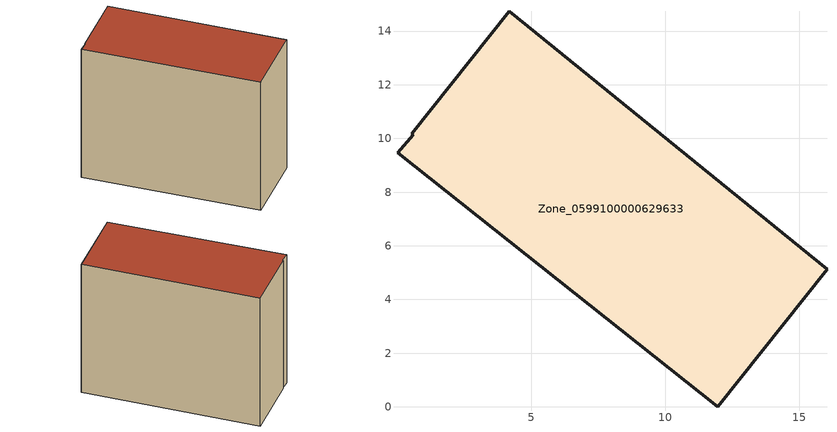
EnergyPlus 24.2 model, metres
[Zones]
Zone_0599100000629633
 floor ground (C_G): 0.02,9.47 0.6,10.14 0.55,10.18 4.19,14.74 16.03,5.13 11.95,0 z0
 wall outside (C_F): 16.03,5.13 4.19,14.74 0.55,10.18 0.6,10.14 0.02,9.47 11.95,0 16.03,5.13 z0:12.31
 roof outside (C_R): 0.6,10.14 0.02,9.47 11.95,0 16.03,5.13 4.19,14.74 0.55,10.18 z12.31
[BUILDING]
Pand.0599100000629633: North Axis=0; Terrain=City; Loads Convergence Tolerance Value=0.04; Temperature Convergence Tolerance Value=0.4; Solar Distribution=FullExterior; Maximum Number of Warmup Days=25; Minimum Number of Warmup Days=1
[Site:Location]
Rotterdam.The.Hague.AP_ZH_NLD Design_Conditions: Latitude=51.96; Longitude=4.45; Time Zone=1; Elevation=-4.5
[SITE:GROUNDTEMPERATURE:BUILDINGSURFACE]
18, 18, 18, 18, 18, 18, 18, 18, 18, 18, 18, 18
[MATERIAL] Thermal Absorptance=0.9; Solar Absorptance=0.7; Visible Absorptance=0.7
Name | Roughness | Thickness | Conductivity | Density | Specific Heat
G.TI.1946 | MediumSmooth | 0.15 | 1 | 540 | 1210
F.TI.1946 | Rough | 0.3 | 0.857143 | 1920 | 840
R.TI.1946 | MediumRough | 0.2 | 0.1 | 1500 | 1000
[CONSTRUCTION]
C_G: G.TI.1946
C_F: F.TI.1946
C_R: R.TI.1946
[ZONE]
Zone_0599100000629633: Type=1; Multiplier=1; Ceiling Height=Autocalculate; Volume=Autocalculate; Floor Area=autocalculate; Part of Total Floor Area=Yes
[ZONEINFILTRATION:DESIGNFLOWRATE]
Infil_Zone_0599100000629633: Zone or ZoneList or Space or SpaceList=Zone_0599100000629633; Schedule=AlwaysOn; Design Flow Rate Calculation Method=Flow/Area; Flow Rate per Floor Area=0.003; Constant Term Coefficient=1; Temperature Term Coefficient=0; Velocity Term Coefficient=0; Velocity Squared Term Coefficient=0
[HVACTEMPLATE:ZONE:IDEALLOADSAIRSYSTEM]
Zone_0599100000629633: Maximum Heating Supply Air Temperature=50; Minimum Cooling Supply Air Temperature=13; Maximum Heating Supply Air Humidity Ratio=0.0156; Minimum Cooling Supply Air Humidity Ratio=0.0077; Heating Limit=NoLimit; Cooling Limit=NoLimit; Dehumidification Control Type=ConstantSensibleHeatRatio; Cooling Sensible Heat Ratio=0.7; Dehumidification Setpoint=60; Humidification Control Type=None; Humidification Setpoint=30; Outdoor Air Method=None; Outdoor Air Flow Rate per Person=0.00944; Outdoor Air Flow Rate per Zone Floor Area=0; Outdoor Air Flow Rate per Zone=0; Demand Controlled Ventilation Type=None; Outdoor Air Economizer Type=NoEconomizer; Heat Recovery Type=None; Sensible Heat Recovery Effectiveness=0.7; Latent Heat Recovery Effectiveness=0.65
[ZONECONTROL:THERMOSTAT]
ThermostatControl_Zone_0599100000629633: Zone or ZoneList=Zone_0599100000629633; Control Type Schedule=DualSetpointControlType; Control 1=Thermostat_Zone_0599100000629633; Temperature Difference Between Cutout And Setpoint=0
[THERMOSTATSETPOINT:DUALSETPOINT]
Thermostat_Zone_0599100000629633: Heating Setpoint Temperature Schedule=HeatingSetpoint_Zone_0599100000629633; Cooling Setpoint Temperature Schedule=CoolingSetpoint_Zone_0599100000629633
[SCHEDULE:COMPACT]
HeatingSetpoint_Zone_0599100000629633: Through: 12/31, For: AllDays, Until: 24:00, 21
CoolingSetpoint_Zone_0599100000629633: Through: 12/31, For: AllDays, Until: 24:00, 24
DualSetpointControlType: Through: 12/31, For: AllDays, Until: 24:00, 4
AlwaysOn: Through: 12/31, For: AllDays, Until: 24:00, 1
